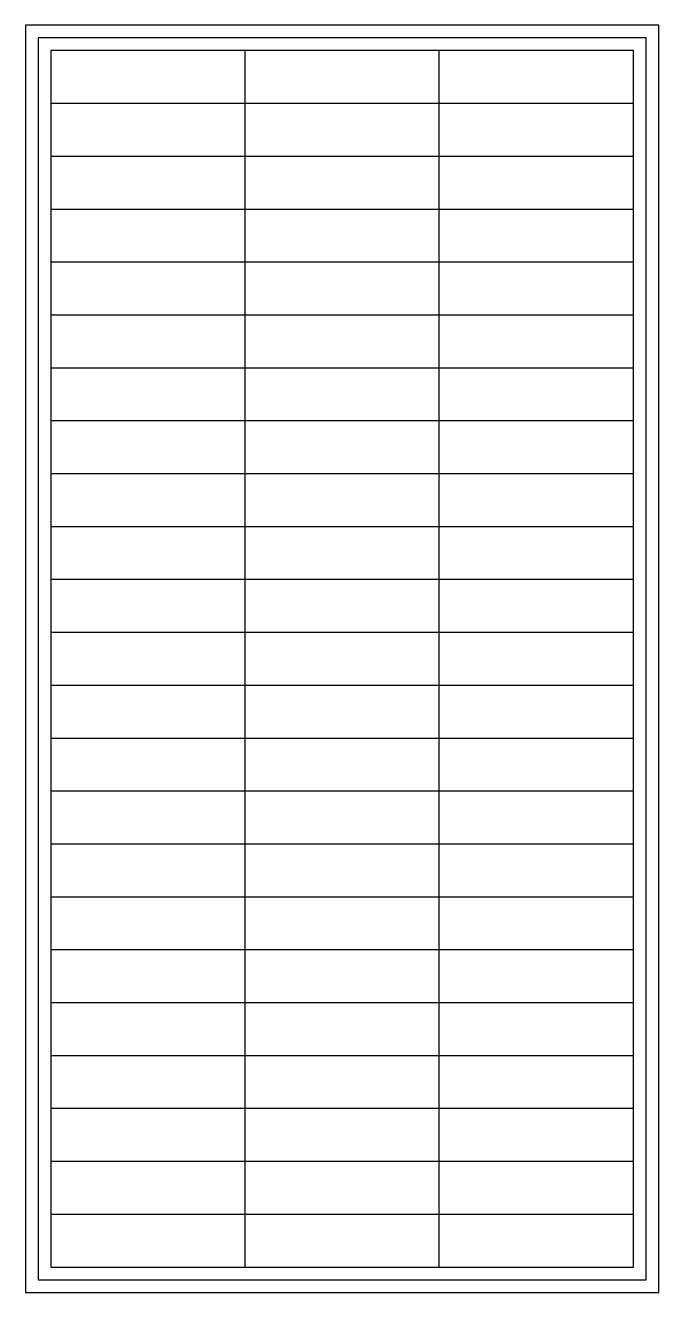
# Model space of a CAD drawing. Extents: x 62063 to 62663, y 39520 to 40720.
import ezdxf

# ---------------------------------------------------------------- set-up
doc = ezdxf.new("R2010")
doc.units = 0
doc.header["$LTSCALE"] = 20
doc.header["$MEASUREMENT"] = 0
doc.layers.add('4', color=5, linetype='CONTINUOUS')

msp = doc.modelspace()

# ---------------------------------------------------------------- linework, layer by layer
at = {"layer": '4', "linetype": 'BYBLOCK'}
for p, q in [((62087.3, 40695.7), (62087.3, 39543.7)), ((62639.3, 40695.7), (62087.3, 40695.7)), ((62639.3, 39543.7), (62639.3, 40695.7)), ((62639.3, 40645.6), (62087.3, 40645.6)), ((62639.3, 40595.5), (62087.3, 40595.5)), ((62639.3, 40545.4), (62087.3, 40545.4)), ((62639.3, 40495.3), (62087.3, 40495.3)), ((62639.3, 40445.2), (62087.3, 40445.2)), ((62639.3, 40395.1), (62087.3, 40395.1)), ((62639.3, 40345.1), (62087.3, 40345.1)), ((62639.3, 40295), (62087.3, 40295)), ((62639.3, 40244.9), (62087.3, 40244.9)), ((62639.3, 40194.8), (62087.3, 40194.8)), ((62639.3, 40144.7), (62087.3, 40144.7)), ((62639.3, 40094.6), (62087.3, 40094.6)), ((62639.3, 40044.5), (62087.3, 40044.5)), ((62639.3, 39994.4), (62087.3, 39994.4)), ((62639.3, 39944.4), (62087.3, 39944.4)), ((62639.3, 39894.3), (62087.3, 39894.3)), ((62639.3, 39844.2), (62087.3, 39844.2)), ((62639.3, 39794.1), (62087.3, 39794.1)), ((62639.3, 39744), (62087.3, 39744)), ((62639.3, 39693.9), (62087.3, 39693.9)), ((62639.3, 39643.8), (62087.3, 39643.8)), ((62639.3, 39593.7), (62087.3, 39593.7)), ((62087.3, 39543.7), (62639.3, 39543.7))]:
    msp.add_line(p, q, dxfattribs=at)
at = {"layer": '4', "color": 2, "linetype": 'BYBLOCK'}
for p, q in [((62271.3, 40695.7), (62271.3, 39543.7)), ((62455.3, 39543.7), (62455.3, 40695.7))]:
    msp.add_line(p, q, dxfattribs=at)
at = {"layer": '4', "color": 4, "linetype": 'BYBLOCK'}
msp.add_lwpolyline([(62063.3, 39519.7), (62663.3, 39519.7), (62663.3, 40719.7), (62063.3, 40719.7)], close=True, dxfattribs=at)
at = {"layer": '4', "linetype": 'BYBLOCK'}
msp.add_lwpolyline([(62075.3, 39531.7), (62651.3, 39531.7), (62651.3, 40707.7), (62075.3, 40707.7)], close=True, dxfattribs=at)

doc.saveas('drawing.dxf')
